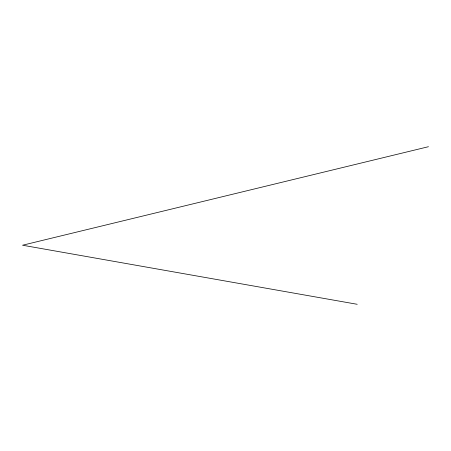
<?xml version="1.0" encoding="UTF-8"?>
<svg xmlns="http://www.w3.org/2000/svg" width="451" height="451" viewBox="0 0 451 451"><rect width="100%" height="100%" fill="white"/><g stroke="black" fill="none" stroke-linecap="round" stroke-linejoin="round"><path stroke-width="0.68" d="M428.45 146.71L22.55 245.226L357.209 304.29"/></g></svg>
